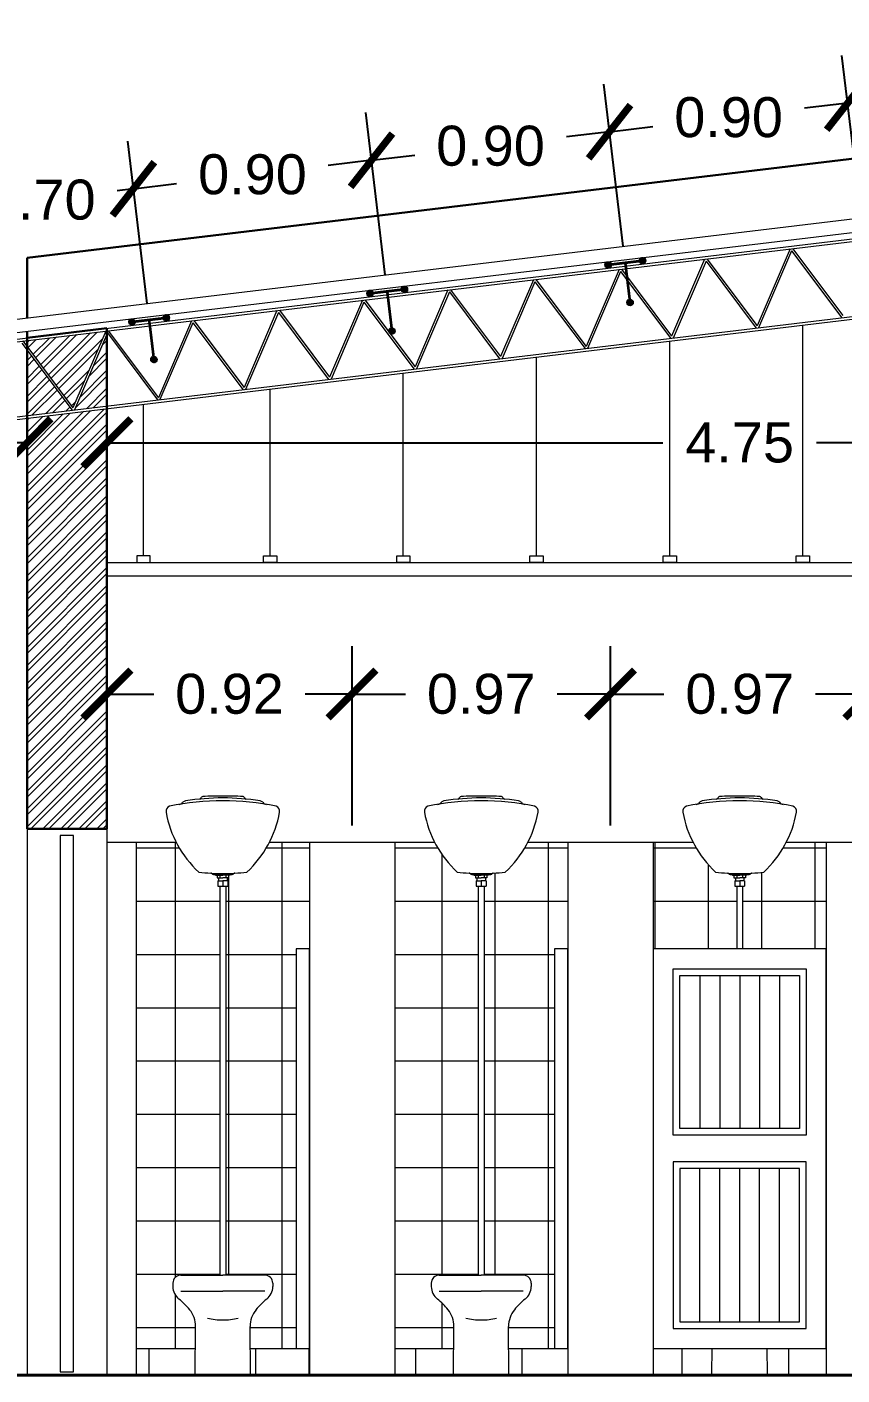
# Model space of a CAD drawing. Header units: millimetres. Extents: x 461.5 to 558.8, y 615.3 to 694.8.
# Drawn here: x 482.75 to 485.81, y 622.94 to 628.01 of the extents above; entities that cross this region are included whole.
import ezdxf

# ---------------------------------------------------------------- set-up
doc = ezdxf.new("R2010")
doc.units = ezdxf.units.MM
doc.header["$LTSCALE"] = 5
doc.layers.get('0').update_dxf_attribs({"lineweight": 0})
doc.layers.get('Defpoints').update_dxf_attribs({"lineweight": 0})
for name, color, linetype, lineweight in [('0.10 correas', 164, 'Continuous', 0), ('aberturas', 37, 'Continuous', 5), ('barrido', 36, 'Continuous', 5), ('Cotas', 251, 'Continuous', 15), ('DET', 4, 'Continuous', 0), ('equipamiento', 117, 'Continuous', 9), ('filigranas', 151, 'Continuous', 9), ('linea tierra', 71, 'Continuous', 40), ('muros', 81, 'Continuous', 30), ('muros nuevos', 1, 'Continuous', 30)]:
    doc.layers.add(name, color=color, linetype=linetype, lineweight=lineweight)
doc.layers.get('0').freeze()
doc.styles.get("Standard").update_dxf_attribs({"font": 'arial.ttf'})
doc.dimstyles.get("Standard").update_dxf_attribs({"dimtxt": 0.18, "dimasz": 0.18, "dimexe": 0.18, "dimexo": 0.0625, "dimgap": 0.09, "dimtad": 0, "dimtih": 1, "dimtoh": 1, "dimzin": 0, "dimdsep": 46, "dimtxsty": 'Standard', "dimblk": 'DOTSMALL', "dimcen": 0.09, "dimse1": 1, "dimse2": 1, "dimadec": 0, "dimazin": 0, "dimtfac": 1, "dimtofl": 0, "dimtmove": 0, "dimatfit": 3, "dimldrblk": 'DOTSMALL', "dimfxl": 1, "dimtolj": 1, "dimtzin": 0, "dimarcsym": 0})
pattern_1 = [(0, (16.7129, 18.92355), (0, 0.2), []), (90, (16.7129, 18.92355), (-0.2, 1e-17), [])]

# ---------------------------------------------------------------- blocks, each defined once
blk = doc.blocks.new('correa')
at = {"layer": '0.10 correas'}
h = blk.add_hatch(dxfattribs=at)
h.set_pattern_fill('ANSI31', color=256, scale=0.01, style=0)
h.set_pattern_definition([(45, (85.9811707, -102.5951303), (-0.000883883476, 0.000883883476), [])])
h.paths.add_polyline_path([(-0.077, 0, 1), (-0.053, 0, 1)])
h = blk.add_hatch(dxfattribs=at)
h.set_pattern_fill('ANSI31', color=256, scale=0.01, style=0)
h.set_pattern_definition([(45, (86.1111707, -102.5951303), (-0.000883883476, 0.000883883476), [])])
h.paths.add_polyline_path([(0.053, 0, 1), (0.077, 0, 1)])
h = blk.add_hatch(dxfattribs=at)
h.set_pattern_fill('ANSI31', color=256, scale=0.01, style=0)
h.set_pattern_definition([(45, (86.0461707, -102.7451303), (-0.000883883476, 0.000883883476), [])])
h.paths.add_polyline_path([(-0.012, -0.15, 1), (0.012, -0.15, 1)])
at = {"layer": '0.10 correas', "const_width": 0.01}
for points in [[(-0.053, 0), (0.053, 0)], [(0, -0.138), (0, 0)]]:
    blk.add_lwpolyline(points, dxfattribs=at)
at = {"layer": '0.10 correas'}
for centre in [(-0.065, 0), (0.065, 0), (0, -0.15)]:
    blk.add_circle(centre, 0.012, dxfattribs=at)
blk = doc.blocks.new('Adrbidva')
for p, q in [((-0.1575, 0.375), (0, 0.375)), ((0.1575, 0.375), (0, 0.375)), ((-0.1875, 0.345), (-0.1875, 0.3321)), ((0.1875, 0.345), (0.1875, 0.3321)), ((-0.104, 0.005), (-0.1025, 0.1826)), ((0.104, 0.005), (0.1025, 0.1826)), ((-0.099, 0), (0, 0)), ((0.099, 0), (0, 0))]:
    blk.add_line(p, q)
for centre, radius, start, end in [((-0.1575, 0.345), 0.03, 90, 180), ((0.1575, 0.345), 0.03, 0, 90), ((-0.1275, 0.3321), 0.06, 180, 231.6684), ((0.1275, 0.3321), 0.06, 308.3316, 0), ((-0.3209, 0.0875), 0.2519, 38.7608, 51.6684), ((0.3209, 0.0875), 0.2519, 128.3316, 141.2392), ((-0.2025, 0.1826), 0.1, 0, 38.7608), ((0.2025, 0.1826), 0.1, 141.2392, 180), ((-0.099, 0.005), 0.005, 179.5292, 270), ((0.099, 0.005), 0.005, 270, 0.4708)]:
    blk.add_arc(centre, radius, start, end)
at = {"layer": 'DET'}
for p in [(-0.1575, 0.315), (0.1575, 0.315)]:
    blk.add_line(p, (0, 0.315), dxfattribs=at)
for start, end in [(255.8224, 270), (270, 284.1776)]:
    blk.add_arc((0, 0.4424), 0.2358, start, end, dxfattribs=at)
blk = doc.blocks.new('_ArchTick')
at = {"color": 0, "linetype": 'ByBlock', "const_width": 0.15}
blk.add_lwpolyline([(-0.5, -0.5), (0.5, 0.5)], dxfattribs=at)
blk = doc.blocks.new('*D86')
at = {"layer": 'Cotas', "color": 0, "lineweight": -2, "transparency": 16777216}
for p, q in [((483.2062, 626.9678), (483.1332, 627.5767)), ((482.5146, 626.8848), (482.4415, 627.4937)), ((483.1546, 627.398), (483.0933, 627.3906)), ((482.4629, 627.315), (482.5242, 627.3223))]:
    blk.add_line(p, q, dxfattribs=at)
at = {"layer": 'Defpoints', "color": 0, "transparency": 16777216}
for p in [(483.1546, 627.398), (483.2137, 626.9058), (482.522, 626.8228)]:
    blk.add_point(p, dxfattribs=at)
at = {"layer": 'Cotas', "color": 0, "lineweight": -2, "transparency": 16777216, "xscale": 0.18, "yscale": 0.18, "zscale": 0.18}
for p, rotation in [((483.1546, 627.398), 6.842773412780038), ((482.4629, 627.315), 186.84277341278)]:
    blk.add_blockref('_ArchTick', p, dxfattribs=dict(at, rotation=rotation))
at = {"layer": 'Cotas', "color": 0, "transparency": 16777216, "insert": (482.8088, 627.3565), "char_height": 0.15, "attachment_point": 5}
blk.add_mtext('\\A1;0.70', dxfattribs=at)
blk = doc.blocks.new('_DotSmall')
at = {"color": 0, "linetype": 'ByBlock', "const_width": 0.5}
blk.add_lwpolyline([(-0.0625, 0, 1), (0.0625, 0, 1)], format="xyb", close=True, dxfattribs=at)
blk = doc.blocks.new('*D87')
at = {"layer": 'Cotas', "color": 0, "lineweight": -2, "transparency": 16777216}
for p, q in [((484.0998, 627.075), (484.0268, 627.6839)), ((483.2062, 626.9678), (483.1332, 627.5767)), ((484.0482, 627.5052), (483.886, 627.4857)), ((483.1546, 627.398), (483.3168, 627.4174))]:
    blk.add_line(p, q, dxfattribs=at)
at = {"layer": 'Defpoints', "color": 0, "transparency": 16777216}
for p in [(483.1546, 627.398), (484.1073, 627.013), (483.2137, 626.9058)]:
    blk.add_point(p, dxfattribs=at)
at = {"layer": 'Cotas', "color": 0, "lineweight": -2, "transparency": 16777216, "xscale": 0.18, "yscale": 0.18, "zscale": 0.18}
for p, rotation in [((484.0482, 627.5052), 6.842773412877721), ((483.1546, 627.398), 186.8427734128777)]:
    blk.add_blockref('_ArchTick', p, dxfattribs=dict(at, rotation=rotation))
at = {"layer": 'Cotas', "color": 0, "transparency": 16777216, "insert": (483.6014, 627.4516), "char_height": 0.15, "attachment_point": 5}
blk.add_mtext('\\A1;0.90', dxfattribs=at)
blk = doc.blocks.new('*D88')
at = {"layer": 'Cotas', "color": 0, "lineweight": -2, "transparency": 16777216}
for p, q in [((484.9934, 627.1823), (484.9203, 627.7912)), ((484.0998, 627.075), (484.0268, 627.6839)), ((484.9418, 627.6124), (484.7796, 627.593)), ((484.0482, 627.5052), (484.2104, 627.5247))]:
    blk.add_line(p, q, dxfattribs=at)
at = {"layer": 'Defpoints', "color": 0, "transparency": 16777216}
for p in [(484.0482, 627.5052), (485.0009, 627.1202), (484.1073, 627.013)]:
    blk.add_point(p, dxfattribs=at)
at = {"layer": 'Cotas', "color": 0, "lineweight": -2, "transparency": 16777216, "xscale": 0.18, "yscale": 0.18, "zscale": 0.18}
for p, rotation in [((484.9418, 627.6124), 6.8427734128782), ((484.0482, 627.5052), 186.8427734128782)]:
    blk.add_blockref('_ArchTick', p, dxfattribs=dict(at, rotation=rotation))
at = {"layer": 'Cotas', "color": 0, "transparency": 16777216, "insert": (484.495, 627.5588), "char_height": 0.15, "attachment_point": 5}
blk.add_mtext('\\A1;0.90', dxfattribs=at)
blk = doc.blocks.new('*D89')
at = {"layer": 'Cotas', "color": 0, "lineweight": -2, "transparency": 16777216}
for p, q in [((485.887, 627.2895), (485.8139, 627.8984)), ((484.9934, 627.1823), (484.9203, 627.7912)), ((485.8354, 627.7197), (485.6731, 627.7002)), ((484.9418, 627.6124), (485.104, 627.6319))]:
    blk.add_line(p, q, dxfattribs=at)
at = {"layer": 'Defpoints', "color": 0, "transparency": 16777216}
for p in [(484.9418, 627.6124), (485.8944, 627.2275), (485.0009, 627.1202)]:
    blk.add_point(p, dxfattribs=at)
at = {"layer": 'Cotas', "color": 0, "lineweight": -2, "transparency": 16777216, "xscale": 0.18, "yscale": 0.18, "zscale": 0.18}
for p, rotation in [((485.8354, 627.7197), 6.842773412884916), ((484.9418, 627.6124), 186.8427734128849)]:
    blk.add_blockref('_ArchTick', p, dxfattribs=dict(at, rotation=rotation))
at = {"layer": 'Cotas', "color": 0, "transparency": 16777216, "insert": (485.3886, 627.666), "char_height": 0.15, "attachment_point": 5}
blk.add_mtext('\\A1;0.90', dxfattribs=at)
blk = doc.blocks.new('*D90')
at = {"layer": 'Cotas', "color": 0, "lineweight": -2, "transparency": 16777216}
for p, q in [((486.7806, 627.3967), (486.7075, 628.0056)), ((485.887, 627.2895), (485.8139, 627.8984)), ((486.729, 627.8269), (486.5667, 627.8074)), ((485.8354, 627.7197), (485.9976, 627.7391))]:
    blk.add_line(p, q, dxfattribs=at)
at = {"layer": 'Defpoints', "color": 0, "transparency": 16777216}
for p in [(485.8354, 627.7197), (486.788, 627.3347), (485.8944, 627.2275)]:
    blk.add_point(p, dxfattribs=at)
at = {"layer": 'Cotas', "color": 0, "lineweight": -2, "transparency": 16777216, "xscale": 0.18, "yscale": 0.18, "zscale": 0.18}
for p, rotation in [((486.729, 627.8269), 6.842773412630319), ((485.8354, 627.7197), 186.8427734126303)]:
    blk.add_blockref('_ArchTick', p, dxfattribs=dict(at, rotation=rotation))
at = {"layer": 'Cotas', "color": 0, "transparency": 16777216, "insert": (486.2822, 627.7733), "char_height": 0.15, "attachment_point": 5}
blk.add_mtext('\\A1;0.90', dxfattribs=at)
blk = doc.blocks.new('*D92')
at = {"layer": 'Cotas', "color": 0, "lineweight": -2, "transparency": 16777216}
for p, q in [((480.1052, 625.9792), (480.1052, 626.6247)), ((482.7552, 625.9792), (482.7552, 626.6247)), ((480.1052, 626.4447), (481.1435, 626.4447)), ((482.7552, 626.4447), (481.7168, 626.4447))]:
    blk.add_line(p, q, dxfattribs=at)
at = {"layer": 'Defpoints', "color": 0, "transparency": 16777216}
for p in [(480.1052, 626.4447), (480.1052, 625.9167), (482.7552, 625.9167)]:
    blk.add_point(p, dxfattribs=at)
at = {"layer": 'Cotas', "color": 0, "lineweight": -2, "transparency": 16777216, "xscale": 0.18, "yscale": 0.18, "zscale": 0.18, "rotation": 180}
blk.add_blockref('_ArchTick', (480.1052, 626.4447), dxfattribs=at)
at = {"layer": 'Cotas', "color": 0, "lineweight": -2, "transparency": 16777216, "xscale": 0.18, "yscale": 0.18, "zscale": 0.18}
blk.add_blockref('_ArchTick', (482.7552, 626.4447), dxfattribs=at)
at = {"layer": 'Cotas', "color": 0, "transparency": 16777216, "insert": (481.4302, 626.4447), "char_height": 0.15, "attachment_point": 5}
blk.add_mtext('\\A1;2.65', dxfattribs=at)
blk = doc.blocks.new('*D93')
at = {"layer": 'Cotas', "color": 0, "lineweight": -2, "transparency": 16777216}
for p, q in [((483.0552, 625.0072), (483.0552, 625.6813)), ((483.9752, 625.0072), (483.9752, 625.6813)), ((483.0552, 625.5013), (483.2311, 625.5013)), ((483.9752, 625.5013), (483.7992, 625.5013))]:
    blk.add_line(p, q, dxfattribs=at)
at = {"layer": 'Defpoints', "color": 0, "transparency": 16777216}
for p in [(483.9752, 625.5013), (483.0552, 624.9447), (483.9752, 624.9447)]:
    blk.add_point(p, dxfattribs=at)
at = {"layer": 'Cotas', "color": 0, "lineweight": -2, "transparency": 16777216, "xscale": 0.18, "yscale": 0.18, "zscale": 0.18, "rotation": 180}
blk.add_blockref('_ArchTick', (483.0552, 625.5013), dxfattribs=at)
at = {"layer": 'Cotas', "color": 0, "lineweight": -2, "transparency": 16777216, "xscale": 0.18, "yscale": 0.18, "zscale": 0.18}
blk.add_blockref('_ArchTick', (483.9752, 625.5013), dxfattribs=at)
at = {"layer": 'Cotas', "color": 0, "transparency": 16777216, "insert": (483.5152, 625.5013), "char_height": 0.15, "attachment_point": 5}
blk.add_mtext('\\A1;0.92', dxfattribs=at)
blk = doc.blocks.new('*D94')
at = {"layer": 'Cotas', "color": 0, "lineweight": -2, "transparency": 16777216}
for p, q in [((483.9752, 625.0072), (483.9752, 625.6813)), ((484.9452, 625.0072), (484.9452, 625.6813)), ((483.9752, 625.5013), (484.1754, 625.5013)), ((484.9452, 625.5013), (484.745, 625.5013))]:
    blk.add_line(p, q, dxfattribs=at)
at = {"layer": 'Defpoints', "color": 0, "transparency": 16777216}
for p in [(484.9452, 625.5013), (483.9752, 624.9447), (484.9452, 624.9447)]:
    blk.add_point(p, dxfattribs=at)
at = {"layer": 'Cotas', "color": 0, "lineweight": -2, "transparency": 16777216, "xscale": 0.18, "yscale": 0.18, "zscale": 0.18, "rotation": 180}
blk.add_blockref('_ArchTick', (483.9752, 625.5013), dxfattribs=at)
at = {"layer": 'Cotas', "color": 0, "lineweight": -2, "transparency": 16777216, "xscale": 0.18, "yscale": 0.18, "zscale": 0.18}
blk.add_blockref('_ArchTick', (484.9452, 625.5013), dxfattribs=at)
at = {"layer": 'Cotas', "color": 0, "transparency": 16777216, "insert": (484.4602, 625.5013), "char_height": 0.15, "attachment_point": 5}
blk.add_mtext('\\A1;0.97', dxfattribs=at)
blk = doc.blocks.new('*D95')
at = {"layer": 'Cotas', "color": 0, "lineweight": -2, "transparency": 16777216}
for p, q in [((484.9452, 625.0072), (484.9452, 625.6813)), ((485.9152, 625.0072), (485.9152, 625.6813)), ((484.9452, 625.5013), (485.1454, 625.5013)), ((485.9152, 625.5013), (485.715, 625.5013))]:
    blk.add_line(p, q, dxfattribs=at)
at = {"layer": 'Defpoints', "color": 0, "transparency": 16777216}
for p in [(485.9152, 625.5013), (484.9452, 624.9447), (485.9152, 624.9447)]:
    blk.add_point(p, dxfattribs=at)
at = {"layer": 'Cotas', "color": 0, "lineweight": -2, "transparency": 16777216, "xscale": 0.18, "yscale": 0.18, "zscale": 0.18, "rotation": 180}
blk.add_blockref('_ArchTick', (484.9452, 625.5013), dxfattribs=at)
at = {"layer": 'Cotas', "color": 0, "lineweight": -2, "transparency": 16777216, "xscale": 0.18, "yscale": 0.18, "zscale": 0.18}
blk.add_blockref('_ArchTick', (485.9152, 625.5013), dxfattribs=at)
at = {"layer": 'Cotas', "color": 0, "transparency": 16777216, "insert": (485.4302, 625.5013), "char_height": 0.15, "attachment_point": 5}
blk.add_mtext('\\A1;0.97', dxfattribs=at)
blk = doc.blocks.new('*D98')
at = {"layer": 'Cotas', "color": 0, "lineweight": -2, "transparency": 16777216}
for p, q in [((483.0552, 626.0572), (483.0552, 626.6247)), ((487.8052, 626.0572), (487.8052, 626.6247)), ((483.0552, 626.4447), (485.1418, 626.4447)), ((487.8052, 626.4447), (485.7186, 626.4447))]:
    blk.add_line(p, q, dxfattribs=at)
at = {"layer": 'Defpoints', "color": 0, "transparency": 16777216}
for p in [(483.0552, 626.4447), (483.0552, 625.9947), (487.8052, 625.9947)]:
    blk.add_point(p, dxfattribs=at)
at = {"layer": 'Cotas', "color": 0, "lineweight": -2, "transparency": 16777216, "xscale": 0.18, "yscale": 0.18, "zscale": 0.18, "rotation": 180}
blk.add_blockref('_ArchTick', (483.0552, 626.4447), dxfattribs=at)
at = {"layer": 'Cotas', "color": 0, "lineweight": -2, "transparency": 16777216, "xscale": 0.18, "yscale": 0.18, "zscale": 0.18}
blk.add_blockref('_ArchTick', (487.8052, 626.4447), dxfattribs=at)
at = {"layer": 'Cotas', "color": 0, "transparency": 16777216, "insert": (485.4302, 626.4447), "char_height": 0.15, "attachment_point": 5}
blk.add_mtext('\\A1;4.75', dxfattribs=at)

msp = doc.modelspace()

# ---------------------------------------------------------------- hatches: boundary and pattern name
at = {"layer": 'barrido'}
h = msp.add_hatch(dxfattribs=at)
h.set_pattern_fill('_USER', color=256, scale=0.2, style=0, double=1, pattern_type=0)
h.set_pattern_definition(pattern_1)
h.paths.add_polyline_path([(483.4792, 624.7797), (483.4717, 624.7797), (483.4717, 624.7997), (483.474, 624.7997), (483.474, 624.8117), (483.4687, 624.8117), (483.4687, 624.821), (483.4628, 624.821), (483.4622, 624.8242), (483.4527, 624.8242), (483.4487, 624.8273, 0.168058), (483.4449, 624.8286, -0.016027), (483.4453, 624.8286, -0.016295), (483.3999, 624.833, -0.088337), (483.3151, 624.9447), (483.1652, 624.9447), (483.1652, 623.0447), (483.387, 623.0447), (483.3877, 623.1272, 0.170757), (483.3657, 623.1898, 0.05638), (483.3255, 623.2297, -0.229345), (483.3027, 623.2768), (483.3027, 623.2897, -0.414214), (483.3327, 623.3197), (483.4792, 623.3197)])
h = msp.add_hatch(dxfattribs=at)
h.set_pattern_fill('_USER', color=256, scale=0.2, style=0, double=1, pattern_type=0)
h.set_pattern_definition(pattern_1)
h.paths.add_polyline_path([(483.7652, 624.5447), (483.8152, 624.5447), (483.8152, 624.9447), (483.6653, 624.9447, -0.088337), (483.5804, 624.833, -0.016295), (483.535, 624.8286, 0.151623), (483.5317, 624.8273), (483.5277, 624.8242), (483.5182, 624.8242), (483.5176, 624.821), (483.5117, 624.821), (483.5117, 624.8117), (483.5064, 624.8117), (483.5064, 624.7997), (483.5087, 624.7997), (483.5087, 624.7797), (483.5012, 624.7797), (483.5012, 623.3197), (483.6477, 623.3197, -0.414214), (483.6777, 623.2897), (483.6777, 623.2768, -0.229345), (483.6549, 623.2297, 0.05638), (483.6147, 623.1898, 0.170757), (483.5927, 623.1272), (483.5934, 623.0447), (483.7652, 623.0447)])
h = msp.add_hatch(dxfattribs=at)
h.set_pattern_fill('_USER', color=256, scale=0.2, style=0, double=1, pattern_type=0)
h.set_pattern_definition(pattern_1)
h.paths.add_polyline_path([(484.4492, 624.7797), (484.4417, 624.7797), (484.4417, 624.7997), (484.444, 624.7997), (484.444, 624.8117), (484.4387, 624.8117), (484.4387, 624.821), (484.4328, 624.821), (484.4322, 624.8242), (484.4227, 624.8242), (484.4187, 624.8273, 0.168058), (484.4149, 624.8286, -0.016027), (484.4153, 624.8286, -0.016295), (484.3699, 624.833, -0.088337), (484.2851, 624.9447), (484.1352, 624.9447), (484.1352, 623.0447), (484.357, 623.0447), (484.3577, 623.1272, 0.170757), (484.3357, 623.1898, 0.05638), (484.2955, 623.2297, -0.229345), (484.2727, 623.2768), (484.2727, 623.2897, -0.414214), (484.3027, 623.3197), (484.4492, 623.3197)])
h = msp.add_hatch(dxfattribs=at)
h.set_pattern_fill('_USER', color=256, scale=0.2, style=0, double=1, pattern_type=0)
h.set_pattern_definition(pattern_1)
h.paths.add_polyline_path([(484.7352, 624.5447), (484.7852, 624.5447), (484.7852, 624.9447), (484.6353, 624.9447, -0.088337), (484.5504, 624.833, -0.016295), (484.505, 624.8286, 0.151623), (484.5017, 624.8273), (484.4977, 624.8242), (484.4882, 624.8242), (484.4876, 624.821), (484.4817, 624.821), (484.4817, 624.8117), (484.4764, 624.8117), (484.4764, 624.7997), (484.4787, 624.7997), (484.4787, 624.7797), (484.4712, 624.7797), (484.4712, 623.3197), (484.6177, 623.3197, -0.414214), (484.6477, 623.2897), (484.6477, 623.2768, -0.229345), (484.6249, 623.2297, 0.05638), (484.5847, 623.1898, 0.170757), (484.5627, 623.1272), (484.5634, 623.0447), (484.7352, 623.0447)])
h = msp.add_hatch(dxfattribs=at)
h.set_pattern_fill('_USER', color=256, scale=0.2, style=0, double=1, pattern_type=0)
h.set_pattern_definition(pattern_1)
h.paths.add_polyline_path([(485.4192, 624.7797), (485.4117, 624.7797), (485.4117, 624.7997), (485.414, 624.7997), (485.414, 624.8117), (485.4087, 624.8117), (485.4087, 624.821), (485.4028, 624.821), (485.4022, 624.8242), (485.3927, 624.8242), (485.3887, 624.8273, 0.168068), (485.3849, 624.8286, -0.016037), (485.3853, 624.8286, -0.016295), (485.3399, 624.833, -0.088337), (485.2551, 624.9447), (485.1052, 624.9447), (485.1052, 624.5447), (485.4192, 624.5447)])
h = msp.add_hatch(dxfattribs=at)
h.set_pattern_fill('_USER', color=256, scale=0.2, style=0, double=1, pattern_type=0)
h.set_pattern_definition(pattern_1)
h.paths.add_polyline_path([(485.7552, 624.9447), (485.6053, 624.9447, -0.088337), (485.5204, 624.833, -0.016295), (485.475, 624.8286, 0.151623), (485.4717, 624.8273), (485.4677, 624.8242), (485.4582, 624.8242), (485.4576, 624.821), (485.4517, 624.821), (485.4517, 624.8117), (485.4464, 624.8117), (485.4464, 624.7997), (485.4487, 624.7997), (485.4487, 624.7797), (485.4412, 624.7797), (485.4412, 624.5447), (485.7552, 624.5447)])
at = {"layer": 'DET'}
h = msp.add_hatch(dxfattribs=at)
h.set_pattern_fill('ANSI32', color=256, scale=0.005, style=0)
h.paths.add_polyline_path([(482.9277, 626.5753), (483.0512, 626.8641), (482.7552, 626.8286), (482.7552, 626.8056)])
h = msp.add_hatch(dxfattribs=at)
h.set_pattern_fill('ANSI32', color=256, scale=0.005, style=0)
h.paths.add_polyline_path([(482.9332, 626.5679), (483.0552, 626.5826), (483.0552, 626.8531)])
h = msp.add_hatch(dxfattribs=at)
h.set_pattern_fill('ANSI32', color=256, scale=0.005, style=0)
h.paths.add_polyline_path([(482.9241, 626.5668), (482.7552, 626.7922), (482.7552, 626.5466)])
h = msp.add_hatch(dxfattribs=at)
h.set_pattern_fill('ANSI32', color=256, scale=0.005, style=0)
h.paths.add_polyline_path([(483.0552, 626.5725), (482.7552, 626.5365), (482.7552, 624.9947), (483.0552, 624.9947)])

# ---------------------------------------------------------------- linework, layer by layer
at = {"layer": 'aberturas'}
for p, q in [((483.0552, 625.9947), (487.8052, 625.9947)), ((483.0552, 625.9447), (487.8052, 625.9447)), ((482.7552, 624.9947), (482.7552, 622.9447)), ((483.0552, 624.9947), (483.0552, 622.9447)), ((483.0552, 624.9447), (483.1652, 624.9447)), ((483.1652, 624.9447), (483.1652, 622.9447)), ((483.8152, 624.9447), (483.8152, 622.9447)), ((483.8152, 624.9447), (484.1352, 624.9447)), ((484.1352, 624.9447), (484.1352, 622.9447)), ((484.7852, 624.9447), (484.7852, 622.9447)), ((484.7852, 624.9447), (485.1052, 624.9447)), ((485.1052, 624.9447), (485.1052, 622.9447)), ((485.7552, 624.9447), (485.7552, 622.9447)), ((485.7552, 624.9447), (486.0752, 624.9447))]:
    msp.add_line(p, q, dxfattribs=at)
for points in [[(483.7652, 623.0447), (483.8152, 623.0447), (483.8152, 624.5447), (483.7652, 624.5447)], [(484.7352, 623.0447), (484.7852, 623.0447), (484.7852, 624.5447), (484.7352, 624.5447)], [(485.1052, 623.0447), (485.7552, 623.0447), (485.7552, 624.5447), (485.1052, 624.5447)], [(485.1802, 624.4697), (485.6802, 624.4697), (485.6802, 623.8447), (485.1802, 623.8447)], [(485.2052, 624.4447), (485.6552, 624.4447), (485.6552, 623.8697), (485.2052, 623.8697)], [(485.1802, 623.1197), (485.6802, 623.1197), (485.6802, 623.7447), (485.1802, 623.7447)], [(485.2052, 623.1447), (485.6552, 623.1447), (485.6552, 623.7197), (485.2052, 623.7197)]]:
    msp.add_lwpolyline(points, close=True, dxfattribs=at)
at = {"layer": 'barrido'}
for p, q in [((482.3495, 626.8645), (487.9106, 627.5318)), ((482.3555, 626.8149), (487.9166, 627.4822)), ((485.6677, 626.0197), (485.6677, 626.886)), ((485.1677, 626.0197), (485.1677, 626.826)), ((484.6677, 626.0197), (484.6677, 626.766)), ((484.1677, 626.0197), (484.1677, 626.706)), ((483.6677, 626.0197), (483.6677, 626.646)), ((483.1927, 626.0197), (483.1927, 626.589)), ((483.1652, 624.9447), (483.3151, 624.9447)), ((483.6653, 624.9447), (483.8152, 624.9447)), ((484.1352, 624.9447), (484.2851, 624.9447)), ((484.6353, 624.9447), (484.7852, 624.9447)), ((485.1052, 624.9447), (485.2551, 624.9447)), ((485.6053, 624.9447), (485.7552, 624.9447)), ((485.2802, 624.4447), (485.2802, 623.8697)), ((485.3552, 624.4447), (485.3552, 623.8697)), ((485.4302, 624.4447), (485.4302, 623.8697)), ((485.5052, 624.4447), (485.5052, 623.8697)), ((485.5802, 624.4447), (485.5802, 623.8697)), ((485.2802, 623.1447), (485.2802, 623.7197)), ((485.3552, 623.1447), (485.3552, 623.7197)), ((485.4302, 623.1447), (485.4302, 623.7197)), ((485.5052, 623.1447), (485.5052, 623.7197)), ((485.5802, 623.1447), (485.5802, 623.7197)), ((483.1652, 623.0447), (483.387, 623.0447)), ((483.2129, 623.0447), (483.2129, 622.9447)), ((483.5934, 623.0447), (483.7652, 623.0447)), ((483.6129, 623.0447), (483.6129, 622.9447)), ((483.8129, 623.0447), (483.8129, 622.9447)), ((484.1352, 623.0447), (484.357, 623.0447)), ((484.2129, 623.0447), (484.2129, 622.9447)), ((484.5634, 623.0447), (484.7352, 623.0447)), ((484.6129, 623.0447), (484.6129, 622.9447)), ((485.2129, 623.0447), (485.2129, 622.9447)), ((485.6129, 623.0447), (485.6129, 622.9447))]:
    msp.add_line(p, q, dxfattribs=at)
for points in [[(483.1677, 625.9947), (483.2177, 625.9947), (483.2177, 626.0197), (483.1677, 626.0197)], [(483.6927, 625.9947), (483.6427, 625.9947), (483.6427, 626.0197), (483.6927, 626.0197)], [(484.1927, 625.9947), (484.1427, 625.9947), (484.1427, 626.0197), (484.1927, 626.0197)], [(484.6927, 625.9947), (484.6427, 625.9947), (484.6427, 626.0197), (484.6927, 626.0197)], [(485.1927, 625.9947), (485.1427, 625.9947), (485.1427, 626.0197), (485.1927, 626.0197)], [(485.6927, 625.9947), (485.6427, 625.9947), (485.6427, 626.0197), (485.6927, 626.0197)], [(482.8802, 622.9572), (482.9302, 622.9572), (482.9302, 624.9697), (482.8802, 624.9697)]]:
    msp.add_lwpolyline(points, close=True, dxfattribs=at)
at = {"layer": 'equipamiento'}
for p, q in [((483.4511, 624.8254), (483.4487, 624.8273)), ((483.5293, 624.8254), (483.5317, 624.8273)), ((484.4211, 624.8254), (484.4187, 624.8273)), ((484.4993, 624.8254), (484.5017, 624.8273)), ((485.3911, 624.8254), (485.3887, 624.8273)), ((485.4693, 624.8254), (485.4717, 624.8273)), ((483.4548, 624.8242), (483.5256, 624.8242)), ((483.4622, 624.8242), (483.4628, 624.821)), ((483.4628, 624.821), (483.4902, 624.821)), ((483.4687, 624.821), (483.4687, 624.8117)), ((483.4687, 624.8117), (483.4902, 624.8117)), ((483.4717, 624.7997), (483.4717, 624.7797)), ((483.4717, 624.7997), (483.4902, 624.7997)), ((483.4717, 624.7797), (483.5087, 624.7797)), ((483.474, 624.8117), (483.474, 624.7997)), ((483.474, 624.7997), (483.4902, 624.7997)), ((483.4792, 624.821), (483.4792, 624.8117)), ((483.4792, 624.7797), (483.4792, 623.3197)), ((483.5176, 624.821), (483.4902, 624.821)), ((483.5117, 624.8117), (483.4902, 624.8117)), ((483.5087, 624.7997), (483.4902, 624.7997)), ((483.4902, 624.7997), (483.4902, 624.7797)), ((483.5064, 624.7997), (483.4902, 624.7997)), ((483.5012, 624.821), (483.5012, 624.8117)), ((483.5012, 624.7797), (483.5012, 623.3197)), ((483.5064, 624.8117), (483.5064, 624.7997)), ((483.5087, 624.7997), (483.5087, 624.7797)), ((483.5117, 624.821), (483.5117, 624.8117)), ((483.5182, 624.8242), (483.5176, 624.821)), ((484.4248, 624.8242), (484.4956, 624.8242)), ((484.4322, 624.8242), (484.4328, 624.821)), ((484.4328, 624.821), (484.4602, 624.821)), ((484.4387, 624.821), (484.4387, 624.8117)), ((484.4387, 624.8117), (484.4602, 624.8117)), ((484.4417, 624.7997), (484.4602, 624.7997)), ((484.4417, 624.7997), (484.4417, 624.7797)), ((484.4417, 624.7797), (484.4787, 624.7797)), ((484.444, 624.8117), (484.444, 624.7997)), ((484.444, 624.7997), (484.4602, 624.7997)), ((484.4492, 624.821), (484.4492, 624.8117)), ((484.4492, 624.7797), (484.4492, 623.3197)), ((484.4876, 624.821), (484.4602, 624.821)), ((484.4817, 624.8117), (484.4602, 624.8117)), ((484.4764, 624.7997), (484.4602, 624.7997)), ((484.4602, 624.7997), (484.4602, 624.7797)), ((484.4787, 624.7997), (484.4602, 624.7997)), ((484.4712, 624.821), (484.4712, 624.8117)), ((484.4712, 624.7797), (484.4712, 623.3197)), ((484.4764, 624.8117), (484.4764, 624.7997)), ((484.4787, 624.7997), (484.4787, 624.7797)), ((484.4817, 624.821), (484.4817, 624.8117)), ((484.4882, 624.8242), (484.4876, 624.821)), ((485.3948, 624.8242), (485.4656, 624.8242)), ((485.4022, 624.8242), (485.4028, 624.821)), ((485.4028, 624.821), (485.4302, 624.821)), ((485.4087, 624.821), (485.4087, 624.8117)), ((485.4087, 624.8117), (485.4302, 624.8117)), ((485.4117, 624.7997), (485.4117, 624.7797)), ((485.4117, 624.7997), (485.4302, 624.7997)), ((485.4117, 624.7797), (485.4487, 624.7797)), ((485.414, 624.8117), (485.414, 624.7997)), ((485.414, 624.7997), (485.4302, 624.7997)), ((485.4192, 624.821), (485.4192, 624.8117)), ((485.4192, 624.7797), (485.4192, 624.5447)), ((485.4576, 624.821), (485.4302, 624.821)), ((485.4517, 624.8117), (485.4302, 624.8117)), ((485.4487, 624.7997), (485.4302, 624.7997)), ((485.4302, 624.7997), (485.4302, 624.7797)), ((485.4464, 624.7997), (485.4302, 624.7997)), ((485.4412, 624.821), (485.4412, 624.8117)), ((485.4412, 624.7797), (485.4412, 624.5447)), ((485.4464, 624.8117), (485.4464, 624.7997)), ((485.4487, 624.7997), (485.4487, 624.7797)), ((485.4517, 624.821), (485.4517, 624.8117)), ((485.4582, 624.8242), (485.4576, 624.821)), ((485.3262, 622.9497), (485.327, 623.0447)), ((485.5341, 622.9497), (485.5334, 623.0447)), ((485.3312, 622.9447), (485.4302, 622.9447)), ((485.5291, 622.9447), (485.4302, 622.9447))]:
    msp.add_line(p, q, dxfattribs=at)
for centre, radius, start, end in [((483.2968, 625.0611), 0.02, 109.3568, 190.0068), ((483.4902, 624.1002), 1, 90, 101.537), ((483.3227, 625.1094), 0.023, 279.4201, 320.7748), ((483.3522, 625.0853), 0.015, 98.9709, 140.7748), ((483.4902, 624.2112), 0.9, 90, 98.9709), ((483.4029, 625.1139), 0.007, 275.5229, 349.3454), ((483.4147, 625.1117), 0.005, 92.1689, 169.3454), ((483.4902, 623.1182), 2, 90, 92.1689), ((483.4902, 623.1182), 2, 87.8311, 90), ((483.4902, 624.2112), 0.9, 81.0291, 90), ((483.4902, 624.1002), 1, 78.463, 90), ((483.5657, 625.1117), 0.005, 10.6546, 87.8311), ((483.5775, 625.1139), 0.007, 190.6546, 264.4771), ((483.6282, 625.0853), 0.015, 39.2252, 81.0291), ((483.6576, 625.1094), 0.023, 219.2252, 260.5799), ((483.6836, 625.0611), 0.02, 349.9932, 70.6432), ((484.2668, 625.0611), 0.02, 109.3568, 190.0068), ((484.4602, 624.1002), 1, 90, 101.537), ((484.2927, 625.1094), 0.023, 279.4201, 320.7748), ((484.3222, 625.0853), 0.015, 98.9709, 140.7748), ((484.4602, 624.2112), 0.9, 90, 98.9709), ((484.3729, 625.1139), 0.007, 275.5229, 349.3454), ((484.3847, 625.1117), 0.005, 92.1689, 169.3454), ((484.4602, 623.1182), 2, 90, 92.1689), ((484.4602, 623.1182), 2, 87.8311, 90), ((484.4602, 624.2112), 0.9, 81.0291, 90), ((484.4602, 624.1002), 1, 78.463, 90), ((484.5357, 625.1117), 0.005, 10.6546, 87.8311), ((484.5475, 625.1139), 0.007, 190.6546, 264.4771), ((484.5982, 625.0853), 0.015, 39.2252, 81.0291), ((484.6276, 625.1094), 0.023, 219.2252, 260.5799), ((484.6536, 625.0611), 0.02, 349.9932, 70.6432), ((485.2368, 625.0611), 0.02, 109.3568, 190.0068), ((485.4302, 624.1002), 1, 90, 101.537), ((485.2627, 625.1094), 0.023, 279.4201, 320.7748), ((485.2922, 625.0853), 0.015, 98.9709, 140.7748), ((485.4302, 624.2112), 0.9, 90, 98.9709), ((485.3429, 625.1139), 0.007, 275.5229, 349.3454), ((485.3547, 625.1117), 0.005, 92.1689, 169.3454), ((485.4302, 623.1182), 2, 90, 92.1689), ((485.4302, 623.1182), 2, 87.8311, 90), ((485.4302, 624.2112), 0.9, 81.0291, 90), ((485.4302, 624.1002), 1, 78.463, 90), ((485.5057, 625.1117), 0.005, 10.6546, 87.8311), ((485.5175, 625.1139), 0.007, 190.6546, 264.4771), ((485.5682, 625.0853), 0.015, 39.2252, 81.0291), ((485.5976, 625.1094), 0.023, 219.2252, 260.5799), ((485.6236, 625.0611), 0.02, 349.9932, 70.6432), ((483.671, 625.1271), 0.4, 190.0068, 227.3314), ((483.3093, 625.1271), 0.4, 312.6686, 349.9932), ((484.641, 625.1271), 0.4, 190.0068, 227.3314), ((484.2793, 625.1271), 0.4, 312.6686, 349.9932), ((485.611, 625.1271), 0.4, 190.0068, 227.3314), ((485.2493, 625.1271), 0.4, 312.6686, 349.9932), ((483.4902, 625.5272), 0.7, 262.5919, 270), ((483.4449, 624.8226), 0.006, 51.8393, 86.326), ((483.4902, 625.5272), 0.7, 270, 277.4081), ((483.5354, 624.8226), 0.006, 93.674, 128.1607), ((484.4602, 625.5272), 0.7, 262.5919, 270), ((484.4149, 624.8226), 0.006, 51.8393, 86.326), ((484.4602, 625.5272), 0.7, 270, 277.4081), ((484.5054, 624.8226), 0.006, 93.674, 128.1607), ((485.4302, 625.5272), 0.7, 262.5919, 270), ((485.3849, 624.8226), 0.006, 51.8393, 86.326), ((485.4302, 625.5272), 0.7, 270, 277.4081), ((485.4754, 624.8226), 0.006, 93.674, 128.1607), ((483.4548, 624.8302), 0.006, 231.8393, 270), ((483.5256, 624.8302), 0.006, 270, 308.1607), ((484.4248, 624.8302), 0.006, 231.8393, 270), ((484.4956, 624.8302), 0.006, 270, 308.1607), ((485.3948, 624.8302), 0.006, 231.8393, 270), ((485.4656, 624.8302), 0.006, 270, 308.1607), ((485.3312, 622.9497), 0.005, 179.5292, 270), ((485.5291, 622.9497), 0.005, 270, 0.4708)]:
    msp.add_arc(centre, radius, start, end, dxfattribs=at)
at = {"layer": 'filigranas'}
for p, q in [((482.408, 626.797), (487.9194, 627.4584)), ((482.4092, 626.7871), (487.9206, 627.4484)), ((482.4425, 626.5091), (487.954, 627.1704)), ((482.4437, 626.4991), (487.9552, 627.1605)), ((485.6193, 627.1723), (485.4958, 626.8835)), ((485.6249, 627.1649), (485.5013, 626.8761)), ((485.6249, 627.1649), (485.8132, 626.9135)), ((485.6285, 627.1734), (485.8168, 626.922)), ((485.2983, 627.1338), (485.1748, 626.845)), ((485.3038, 627.1264), (485.1803, 626.8376)), ((485.3038, 627.1264), (485.4922, 626.875)), ((485.3075, 627.1349), (485.4958, 626.8835)), ((484.6563, 627.0567), (484.5328, 626.7679)), ((484.6654, 627.0578), (484.8538, 626.8065)), ((484.9773, 627.0952), (484.8538, 626.8065)), ((484.9828, 627.0878), (484.8593, 626.7991)), ((484.9828, 627.0878), (485.1712, 626.8365)), ((484.9865, 627.0963), (485.1748, 626.845)), ((484.3353, 627.0182), (484.2117, 626.7294)), ((484.3408, 627.0108), (484.2173, 626.722)), ((484.3408, 627.0108), (484.5291, 626.7595)), ((484.3444, 627.0193), (484.5328, 626.7679)), ((484.6618, 627.0493), (484.5383, 626.7606)), ((484.6618, 627.0493), (484.8501, 626.798)), ((484.0142, 626.9797), (483.8907, 626.6909)), ((484.0198, 626.9723), (483.8963, 626.6835)), ((484.0198, 626.9723), (484.2081, 626.7209)), ((484.0234, 626.9808), (484.2117, 626.7294)), ((483.3722, 626.9026), (483.2487, 626.6139)), ((483.3814, 626.9037), (483.5697, 626.6524)), ((483.6932, 626.9412), (483.5697, 626.6524)), ((483.6988, 626.9338), (483.5753, 626.645)), ((483.6988, 626.9338), (483.8871, 626.6824)), ((483.7024, 626.9423), (483.8907, 626.6909)), ((483.0512, 626.8641), (482.9277, 626.5753)), ((483.0567, 626.8567), (482.9332, 626.5679)), ((483.0567, 626.8567), (483.2451, 626.6054)), ((483.0604, 626.8652), (483.2487, 626.6139)), ((483.3778, 626.8952), (483.2542, 626.6065)), ((483.3778, 626.8952), (483.5661, 626.6439)), ((482.7357, 626.8182), (482.9241, 626.5668)), ((482.7394, 626.8267), (482.9277, 626.5753))]:
    msp.add_line(p, q, dxfattribs=at)
at = {"layer": 'linea tierra'}
msp.add_line((479.7552, 622.9447), (488.1052, 622.9447), dxfattribs=at)
at = {"layer": 'muros'}
for p, q in [((482.7552, 626.8387), (483.0552, 626.8747)), ((483.0552, 626.8747), (483.0552, 624.9947)), ((482.7552, 626.8387), (482.7552, 624.9947)), ((482.7552, 626.8387), (482.7552, 624.9947)), ((482.7552, 624.9947), (483.0552, 624.9947))]:
    msp.add_line(p, q, dxfattribs=at)
at = {"layer": 'muros nuevos'}
for p, q in [((482.7552, 627.1387), (487.8052, 627.7447)), ((482.7552, 627.1387), (482.7552, 626.9132)), ((482.7552, 626.8628), (482.7552, 626.8387))]:
    msp.add_line(p, q, dxfattribs=at)

# ---------------------------------------------------------------- block references
at = {"layer": '0.10 correas', "rotation": 6.842773412879031}
for p in [(485.0009, 627.1202), (484.1073, 627.013), (483.2137, 626.9058)]:
    msp.add_blockref('correa', p, dxfattribs=at)
at = {"layer": 'equipamiento'}
for p in [(483.4902, 622.9447), (484.4602, 622.9447)]:
    msp.add_blockref('Adrbidva', p, dxfattribs=at)

# ---------------------------------------------------------------- dimensions: what is measured, and where the dimension line sits
at = {"layer": 'Cotas'}
for p1, p2, picture, middle in [((486.788, 627.3347), (485.8944, 627.2275), '*D90', (486.2822, 627.7733)), ((485.8944, 627.2275), (485.0009, 627.1202), '*D89', (485.3886, 627.666)), ((485.0009, 627.1202), (484.1073, 627.013), '*D88', (484.495, 627.5588)), ((484.1073, 627.013), (483.2137, 626.9058), '*D87', (483.6014, 627.4516))]:
    dim = msp.add_aligned_dim(p1=p1, p2=p2, distance=-0.4957, dimstyle='Standard', override={"dimtxt": 0.15, "dimblk1": 'ArchTick', "dimblk2": 'ArchTick', "dimsah": 1, "dimse1": 0, "dimse2": 0}, dxfattribs=at)
    dim.commit()
    dim.dimension.update_dxf_attribs({"geometry": picture, "text_midpoint": middle})
dim = msp.add_linear_dim(base=(483.1546, 627.398), p1=(482.522, 626.8228), p2=(483.2137, 626.9058), angle=6.8428, dimstyle='Standard', override={"dimtxt": 0.15, "dimblk1": 'ArchTick', "dimblk2": 'ArchTick', "dimsah": 1, "dimse1": 0, "dimse2": 0}, dxfattribs=at)
dim.commit()
dim.dimension.update_dxf_attribs({"geometry": '*D86', "text_midpoint": (482.8088, 627.3565), "dimtype": 161})
for base, p1, p2, picture, middle in [((480.1052, 626.4447), (482.7552, 625.9167), (480.1052, 625.9167), '*D92', (481.4302, 626.4447)), ((483.0552, 626.4447), (487.8052, 625.9947), (483.0552, 625.9947), '*D98', (485.4302, 626.4447)), ((483.9752, 625.5013), (483.0552, 624.9447), (483.9752, 624.9447), '*D93', (483.5152, 625.5013)), ((484.9452, 625.5013), (483.9752, 624.9447), (484.9452, 624.9447), '*D94', (484.4602, 625.5013)), ((485.9152, 625.5013), (484.9452, 624.9447), (485.9152, 624.9447), '*D95', (485.4302, 625.5013))]:
    dim = msp.add_linear_dim(base=base, p1=p1, p2=p2, dimstyle='Standard', override={"dimtxt": 0.15, "dimblk1": 'ArchTick', "dimblk2": 'ArchTick', "dimsah": 1, "dimse1": 0, "dimse2": 0}, dxfattribs=at)
    dim.commit()
    dim.dimension.update_dxf_attribs({"geometry": picture, "text_midpoint": middle})

doc.saveas('drawing.dxf')
